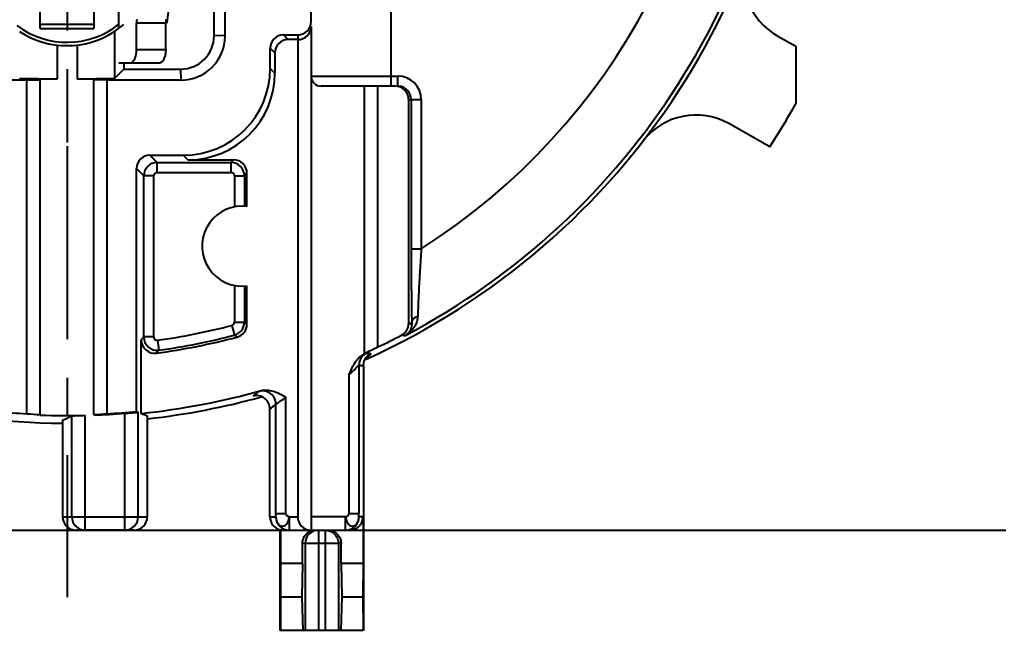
# Model space of a CAD drawing. Header units: millimetres. Extents: x 0 to 420, y 0 to 297.
# Drawn here: x 329.15 to 373.07, y 161.19 to 188.61 of the extents above; entities that cross this region are included whole.
import ezdxf

# ---------------------------------------------------------------- set-up
doc = ezdxf.new("R2010")
doc.units = ezdxf.units.MM
doc.header["$LTSCALE"] = 23.1
doc.linetypes.add('CENTER', pattern=[0.6, 0.375, -0.075, 0.075, -0.075])
doc.layers.get('0').update_dxf_attribs({"linetype": 'CONTINUOUS'})
for name, color, linetype in [('AUSFORMSCHRAEGEN', 7, 'CONTINUOUS'), ('BEZUGSACHSEN', 7, 'CONTINUOUS'), ('DEFAULT_1', 7, 'CENTER'), ('FASEN', 7, 'CONTINUOUS'), ('RUNDUNGEN', 7, 'CONTINUOUS'), ('ZEICHNUNGSBEMASSUNGEN', 7, 'CONTINUOUS')]:
    doc.layers.add(name, color=color, linetype=linetype)
doc.styles.get("Standard").update_dxf_attribs({"font": 'txt', "width": 0.7})
doc.dimstyles.new('DIMSTYLE_10', dxfattribs={"dimtxt": 3.5, "dimasz": 3.5, "dimexe": 0.18, "dimexo": 0.0625, "dimgap": 0.09, "dimtad": 1, "dimdec": 3, "dimlfac": 0.333333, "dimdsep": 46, "dimtxsty": 'STANDARD', "dimblk": '_FILLED', "dimblk1": '_FILLED', "dimblk2": '_FILLED', "dimcen": 0.09, "dimclrt": 5, "dimadec": 0, "dimazin": 0, "dimtp": 0.2, "dimtm": 0.2, "dimtfac": 1, "dimtdec": 3, "dimtofl": 0, "dimtmove": 0, "dimatfit": 3, "dimldrblk": '_FILLED', "dimfxl": 1, "dimtolj": 1, "dimarcsym": 0})

# ---------------------------------------------------------------- blocks, each defined once
blk = doc.blocks.new('_FILLED')
at = {"color": 0, "linetype": 'BYBLOCK'}
blk.add_solid([(0, 0), (-1, 0.125), (-1, -0.125)], dxfattribs=at)
blk = doc.blocks.new('*D16')
at = {"layer": 'ZEICHNUNGSBEMASSUNGEN', "color": 2, "linetype": 'CONTINUOUS'}
for p, q in [((372.278, 203.192), (386.585, 203.192)), ((385.085, 203.192), (385.085, 184.442)), ((385.085, 165.692), (385.085, 184.442)), ((317.086, 165.692), (386.585, 165.692))]:
    blk.add_line(p, q, dxfattribs=at)
at = {"layer": 'ZEICHNUNGSBEMASSUNGEN', "color": 2, "linetype": 'CONTINUOUS', "xscale": 3.5, "yscale": 3.5, "zscale": 3.5}
for p, rotation in [((385.085, 203.192), 90.0000000087), ((385.085, 165.692), 270.0000000087)]:
    blk.add_blockref('_FILLED', p, dxfattribs=dict(at, rotation=rotation))
at = {"layer": 'ZEICHNUNGSBEMASSUNGEN', "color": 5, "linetype": 'CONTINUOUS', "insert": (380.68, 184.442), "char_height": 3.5, "width": 28, "attachment_point": 2, "rotation": 90, "line_spacing_factor": 0.9}
blk.add_mtext('\\Q15.0;12,5{\\Ftxt.shx;\\W1.000000;\\H3.500000; }[.4921]', dxfattribs=at)
blk = doc.blocks.new('*D17')
at = {"layer": 'ZEICHNUNGSBEMASSUNGEN', "color": 2, "linetype": 'CONTINUOUS'}
for p, q in [((293.778, 173.992), (293.778, 264.255)), ((331.278, 244.192), (331.278, 264.255)), ((293.778, 262.755), (312.528, 262.755)), ((331.278, 262.755), (312.528, 262.755))]:
    blk.add_line(p, q, dxfattribs=at)
at = {"layer": 'ZEICHNUNGSBEMASSUNGEN', "color": 2, "linetype": 'CONTINUOUS', "xscale": 3.5, "yscale": 3.5, "zscale": 3.5, "rotation": 180}
blk.add_blockref('_FILLED', (293.778, 262.755), dxfattribs=at)
at = {"layer": 'ZEICHNUNGSBEMASSUNGEN', "color": 2, "linetype": 'CONTINUOUS', "xscale": 3.5, "yscale": 3.5, "zscale": 3.5}
blk.add_blockref('_FILLED', (331.278, 262.755), dxfattribs=at)
at = {"layer": 'ZEICHNUNGSBEMASSUNGEN', "color": 5, "linetype": 'CONTINUOUS', "insert": (312.528, 267.161), "char_height": 3.5, "width": 26, "attachment_point": 2, "line_spacing_factor": 0.9}
blk.add_mtext('\\Q15.0;12,5{\\Ftxt.shx;\\W1.000000;\\H3.500000; }[.492]', dxfattribs=at)
blk = doc.blocks.new('*D20')
at = {"layer": 'ZEICHNUNGSBEMASSUNGEN', "color": 2, "linetype": 'CONTINUOUS'}
for p, q in [((293.778, 173.992), (293.778, 275.048)), ((369.678, 233.392), (369.678, 275.048)), ((293.778, 273.548), (331.728, 273.548)), ((369.678, 273.548), (331.728, 273.548))]:
    blk.add_line(p, q, dxfattribs=at)
at = {"layer": 'ZEICHNUNGSBEMASSUNGEN', "color": 2, "linetype": 'CONTINUOUS', "xscale": 3.5, "yscale": 3.5, "zscale": 3.5, "rotation": 180}
blk.add_blockref('_FILLED', (293.778, 273.548), dxfattribs=at)
at = {"layer": 'ZEICHNUNGSBEMASSUNGEN', "color": 2, "linetype": 'CONTINUOUS', "xscale": 3.5, "yscale": 3.5, "zscale": 3.5}
blk.add_blockref('_FILLED', (369.678, 273.548), dxfattribs=at)
at = {"layer": 'ZEICHNUNGSBEMASSUNGEN', "color": 5, "linetype": 'CONTINUOUS', "insert": (331.728, 277.954), "char_height": 3.5, "width": 26.5, "attachment_point": 2, "line_spacing_factor": 0.9}
blk.add_mtext('\\Q15.0;25,3{\\Ftxt.shx;\\W1.000000;\\H3.500000; }[.996]', dxfattribs=at)

msp = doc.modelspace()

# ---------------------------------------------------------------- linework, layer by layer
at = {"color": 7, "linetype": 'CONTINUOUS'}
for p, q in [((330.077938, 188.210508), (330.077938, 191.842314)), ((332.477938, 191.842314), (332.477938, 188.210508)), ((333.605685, 188.223696), (333.605685, 190.591801)), ((330.077938, 188.210454), (332.477938, 188.210454)), ((333.407428, 188.074497), (333.827938, 188.390953)), ((333.407428, 188.074497), (333.407428, 185.971291)), ((330.827938, 187.467849), (330.827938, 185.931022)), ((331.727938, 187.467849), (331.727938, 185.931022)), ((363.977938, 187.415606), (363.977938, 184.83533)), ((333.407428, 185.971291), (333.827938, 186.391801)), ((330.827938, 185.931022), (329.148447, 185.971291)), ((330.827938, 185.931022), (330.077938, 185.931022)), ((333.407428, 185.971291), (331.727938, 185.931022)), ((332.477938, 185.931022), (331.727938, 185.931022)), ((334.604879, 170.933616), (334.604879, 174.233687)), ((341.839661, 164.191801), (340.855222, 164.191801)), ((340.855222, 164.191801), (340.863676, 162.691801)), ((341.839661, 164.191801), (341.812377, 162.691801)), ((344.560653, 164.191801), (343.576215, 164.191801)), ((343.576215, 164.191801), (343.603498, 162.691801)), ((344.560653, 164.191801), (344.552199, 162.691801)), ((340.863676, 162.691801), (340.850024, 161.191801)), ((341.812377, 162.691801), (340.863676, 162.691801)), ((341.812377, 162.691801), (341.853434, 161.191801)), ((343.603498, 162.691801), (343.562441, 161.191801)), ((344.552199, 162.691801), (343.603498, 162.691801)), ((344.552199, 162.691801), (344.565852, 161.191801)), ((344.565852, 161.191801), (340.832938, 161.191801))]:
    msp.add_line(p, q, dxfattribs=at)
at = {"color": 9, "linetype": 'CONTINUOUS'}
for p, q in [((335.707807, 188.456118), (334.39597, 188.456118)), ((330.077938, 188.407208), (332.477938, 188.407208))]:
    msp.add_line(p, q, dxfattribs=at)
at = {"color": 3, "linetype": 'CONTINUOUS'}
for centre, radius, start, end in [((329.500188, 189.671624), 6.376914, 350.3480741, 354.522268), ((337.811788, 188.456992), 2.103981, 175.7410103, 180.023807), ((329.28636, 189.706296), 6.593531, 348.9805515, 350.0831569), ((329.341649, 189.696492), 6.537379, 350.0843493, 350.3661812)]:
    msp.add_arc(centre, radius, start, end, dxfattribs=at)
at = {"color": 7, "linetype": 'CONTINUOUS'}
for centre, radius, start, end in [((336.002684, 188.456891), 1.606714, 174.4155773, 180.0275729), ((331.277938, 191.341801), 3.9, 236.9053898, 303.0946102), ((331.277938, 203.191801), 37.5, 327.252078, 330.6918908), ((331.277938, 203.191801), 32.429293, 275.8883705, 285.5895492)]:
    msp.add_arc(centre, radius, start, end, dxfattribs=at)
msp.add_ellipse((351.785967, 203.191801), major_axis=(41.019182, 0), ratio=0.866047388, start_param=-2.00298028, end_param=-1.995598003, dxfattribs=at)
at = {"layer": 'AUSFORMSCHRAEGEN', "color": 7, "linetype": 'CONTINUOUS'}
for p, q in [((338.371442, 187.878074), (338.371442, 189.806223)), ((333.827938, 186.671226), (333.827938, 186.391801)), ((329.477938, 170.917386), (329.477938, 185.898296)), ((330.077938, 170.884272), (330.077938, 185.903532)), ((332.477938, 170.884272), (332.477938, 185.903532)), ((333.077938, 170.917386), (333.077938, 185.898296)), ((344.627938, 173.632096), (344.627938, 185.625142)), ((345.227938, 173.916273), (345.227938, 185.625142))]:
    msp.add_line(p, q, dxfattribs=at)
for start, end in [(264.4656165, 266.8078221), (273.1921779, 275.5343835)]:
    msp.add_arc((331.277938, 203.191801), 32.32457, start, end, dxfattribs=at)
for centre, major_axis, start_param, end_param in [((330.993847, 203.191801), (32.553512, 0), -1.138649894, -1.118255435), ((331.560188, 203.191801), (32.342742, 0), -1.635221662, -1.616641859), ((330.995687, 203.191801), (32.342742, 0), -1.524950795, -1.506370992)]:
    msp.add_ellipse(centre, major_axis=major_axis, ratio=0.99996192, start_param=start_param, end_param=end_param, dxfattribs=at)
at = {"layer": 'BEZUGSACHSEN', "color": 7, "linetype": 'CENTER'}
msp.add_line((331.277938, 186.091801), (331.277938, 183.091801), dxfattribs=at)
at = {"layer": 'BEZUGSACHSEN', "color": 7, "linetype": 'CONTINUOUS'}
for p, q in [((339.350996, 180.229147), (339.350996, 181.71495)), ((339.071916, 176.643378), (339.350996, 176.654454)), ((339.350996, 174.940349), (339.350996, 176.654454))]:
    msp.add_line(p, q, dxfattribs=at)
for centre, radius, start, end in [((331.277938, 191.341801), 3.75, 233.1105138, 308.4226032), ((339.137938, 178.441801), 1.8, 83.2022098, 267.897563)]:
    msp.add_arc(centre, radius, start, end, dxfattribs=at)
at = {"layer": 'DEFAULT_1', "color": 7, "linetype": 'CENTER'}
msp.add_line((331.277938, 196.785305), (331.277938, 162.691801), dxfattribs=at)
at = {"layer": 'FASEN', "color": 7, "linetype": 'CONTINUOUS'}
for p, q in [((329.477938, 185.898296), (326.164211, 185.898296)), ((329.477938, 185.898296), (330.077938, 185.903532)), ((333.077938, 185.898296), (332.477938, 185.903532)), ((336.391664, 185.898296), (333.077938, 185.898296)), ((345.227938, 185.625142), (344.627938, 185.625142))]:
    msp.add_line(p, q, dxfattribs=at)
at = {"layer": 'RUNDUNGEN', "color": 9, "linetype": 'CONTINUOUS'}
for p, q in [((345.827938, 185.625142), (345.827938, 195.249518)), ((338.371442, 187.878074), (337.877938, 187.891632)), ((340.995327, 187.92432), (341.204788, 187.714859)), ((341.627938, 187.92432), (341.627938, 187.714859)), ((334.39597, 187.271226), (335.707807, 187.271226)), ((340.395419, 187.324411), (340.604879, 187.11495)), ((336.391664, 185.898296), (336.378106, 186.391801)), ((340.604879, 186.214265), (340.395419, 186.423726)), ((342.227938, 186.075142), (346.119991, 186.075142)), ((346.119991, 185.625142), (346.119991, 186.075142)), ((346.604879, 185.025142), (347.170151, 185.025142)), ((346.72022, 185.025142), (346.72022, 178.318442)), ((347.170151, 185.025142), (347.170151, 178.318442)), ((334.995327, 182.52432), (335.320129, 182.199518)), ((336.705473, 182.314859), (336.496013, 182.52432)), ((338.751087, 182.314859), (338.635747, 182.199518)), ((334.395419, 181.924411), (334.72022, 181.59961)), ((335.320129, 182.199518), (338.635747, 182.199518)), ((335.320129, 181.749587), (335.320129, 182.199518)), ((338.635747, 181.749587), (338.635747, 182.199518)), ((335.170151, 181.59961), (334.72022, 181.59961)), ((334.72022, 174.366027), (334.72022, 181.59961)), ((335.170151, 174.366027), (335.170151, 181.59961)), ((335.320129, 181.749587), (338.635747, 181.749587)), ((338.785724, 181.59961), (339.235655, 181.59961)), ((338.785724, 181.59961), (338.785724, 180.207005)), ((339.350996, 181.71495), (339.235655, 181.59961)), ((339.235655, 181.59961), (339.235655, 180.239146)), ((346.72022, 178.318442), (347.170151, 178.318442)), ((338.785724, 176.676596), (338.785724, 175.029287)), ((339.235655, 176.644455), (339.235655, 175.029287)), ((338.673658, 174.88418), (338.78739, 174.44886)), ((338.785724, 175.029287), (339.235655, 175.029287)), ((339.350996, 174.940349), (339.235655, 175.029287)), ((338.9045, 174.360388), (338.78739, 174.44886)), ((335.170151, 174.366027), (334.72022, 174.366027)), ((335.340956, 174.217503), (335.403438, 173.771931)), ((344.726785, 173.645418), (344.794738, 173.638535)), ((344.8972, 173.628382), (344.931492, 173.625044)), ((344.375434, 173.099349), (344.375434, 166.439219)), ((344.736349, 173.426213), (344.671364, 173.360506)), ((344.78589, 173.476473), (344.736349, 173.426213)), ((343.925503, 172.652979), (343.925503, 166.439219)), ((340.650592, 166.439205), (340.650592, 171.344925)), ((341.100524, 166.439209), (341.10053, 171.662341)), ((333.871257, 165.691801), (333.871257, 170.938595)), ((334.471165, 166.291801), (334.471165, 170.987284)), ((331.490607, 166.291801), (331.490607, 170.830059)), ((332.090516, 165.691801), (332.090516, 170.844709)), ((331.081452, 166.291801), (334.880317, 166.291801)), ((340.382869, 166.291801), (340.64802, 166.291801)), ((340.650592, 166.439205), (341.100524, 166.439206)), ((341.247928, 166.291801), (341.627938, 166.291801)), ((341.247928, 166.291801), (341.247928, 165.691801)), ((343.778098, 166.291801), (342.227938, 166.291801)), ((343.778098, 165.691801), (343.778098, 166.291801)), ((343.925503, 166.439247), (344.375434, 166.439219)), ((344.560653, 166.291801), (344.378007, 166.291801)), ((342.557938, 165.691801), (342.557938, 161.191801)), ((342.857938, 165.691801), (342.857938, 161.191801)), ((343.576215, 165.091801), (341.839661, 165.091801)), ((341.960221, 165.091801), (341.960221, 161.191801)), ((343.455654, 165.091801), (343.455654, 161.191801))]:
    msp.add_line(p, q, dxfattribs=at)
at = {"layer": 'RUNDUNGEN', "color": 7, "linetype": 'CONTINUOUS'}
for p, q in [((342.227938, 188.524411), (342.227938, 194.85457)), ((337.877938, 187.891632), (337.877938, 190.591801)), ((334.39597, 187.271226), (334.39597, 188.456118)), ((342.227938, 188.304477), (342.227938, 165.691801)), ((340.995327, 187.92432), (341.627938, 187.92432)), ((341.627938, 187.714859), (341.204788, 187.714859)), ((341.627938, 187.714859), (341.627938, 166.291801)), ((363.171268, 187.868437), (363.977938, 187.415606)), ((340.395419, 186.423726), (340.395419, 187.324411)), ((340.604879, 187.11495), (340.604879, 186.214265)), ((333.605816, 186.671226), (335.44978, 186.671226)), ((333.827938, 186.391801), (336.378106, 186.391801)), ((344.627938, 185.625142), (342.677938, 185.625142)), ((346.004788, 185.625142), (345.227938, 185.625142)), ((346.604879, 185.025142), (346.604879, 174.974382)), ((362.817636, 182.906402), (360.968492, 183.944437)), ((334.995327, 182.52432), (336.496013, 182.52432)), ((336.705473, 182.314859), (338.751087, 182.314859)), ((334.395419, 171.017911), (334.395419, 181.924411)), ((344.582938, 173.080357), (344.582938, 161.191801)), ((340.382869, 166.291801), (340.382869, 171.133883)), ((331.081452, 170.625391), (331.081452, 166.291801)), ((334.880317, 170.82465), (334.880317, 166.291801)), ((344.560653, 166.291801), (344.560653, 164.191801)), ((334.280226, 165.691801), (331.681544, 165.691801)), ((340.855222, 165.710853), (340.832938, 165.710853)), ((340.832938, 165.710853), (340.832938, 161.191801)), ((340.855222, 165.710853), (340.855222, 164.191801)), ((341.008704, 165.691801), (343.9501, 165.691801)), ((341.839661, 164.191801), (341.839661, 165.091801)), ((343.576215, 164.191801), (343.576215, 165.091801))]:
    msp.add_line(p, q, dxfattribs=at)
at = {"layer": 'RUNDUNGEN', "color": 3, "linetype": 'CONTINUOUS'}
msp.add_line((335.707807, 187.271226), (335.707807, 188.456118), dxfattribs=at)
at = {"layer": 'RUNDUNGEN', "color": 9, "linetype": 'CONTINUOUS'}
for centre, radius, start, end in [((331.277938, 203.191801), 32.516769, 297.8331711, 56.463563), ((331.277938, 203.191801), 29.516883, 302.5755319, 60.6225411), ((346.12008, 185.02505), 1.05008, 0.0050167, 90.0048396), ((335.320284, 181.599454), 0.600064, 90.0148216, 179.9851784), ((338.635591, 181.599454), 0.600064, 0.0148216, 89.9851784), ((335.320132, 181.599611), 0.149978, 90.0011808, 180.0004201), ((338.635748, 181.599607), 0.149978, 0.0011742, 90.0004224), ((331.277938, 203.191801), 29.257786, 277.9824424, 284.6419515), ((338.635744, 175.029288), 0.149978, 284.6429986, 359.9996174), ((338.635564, 175.029419), 0.600082, 284.6556578, 359.9873767), ((348.190106, 212.683702), 37.742626, 267.5928145, 267.8094277), ((331.277938, 203.191801), 29.707718, 277.9824424, 284.6419515), ((347.585671, 212.780814), 38.360464, 268.0531581, 268.3184004), ((276.274875, 225.187686), 77.451271, 318.86126085, 318.99112534), ((335.320309, 174.366221), 0.600071, 180.018524, 277.9628497), ((335.320127, 174.366025), 0.149975, 179.9994821, 277.9829606), ((276.114858, 226.386162), 79.267856, 318.28493616, 318.41331442), ((344.974838, 173.101437), 0.597868, 114.5128494, 180.0111582), ((310.393501, 207.327187), 48.256681, 315.4547724, 315.7017598), ((348.738491, 212.91454), 39.473507, 264.2660781, 264.41553), ((348.141591, 213.104844), 40.182379, 264.6219697, 264.9190842), ((310.179089, 208.835682), 47.384996, 308.4259932, 308.8320254), ((340.050528, 171.344785), 0.600063, 0.0134207, 105.3831779), ((310.738659, 209.015122), 48.101637, 308.0451874, 308.451251), ((341.247827, 166.291677), 0.599798, 179.9881627, 269.9562937), ((342.557469, 165.096204), 0.595417, 101.2976775, 135.3651526), ((342.561399, 165.091985), 0.601178, 135.342157, 180.0175802)]:
    msp.add_arc(centre, radius, start, end, dxfattribs=at)
at = {"layer": 'RUNDUNGEN', "color": 7, "linetype": 'CONTINUOUS'}
for centre, radius, start, end in [((331.277938, 203.191801), 32.7, 294.1785711, 0.0000006), ((364.639786, 190.484437), 3, 159.1484101, 240.6918908), ((336.378103, 187.891635), 1.499836, 270.0001156, 359.9998844), ((336.39166, 187.878078), 1.979783, 270.0001156, 359.9998844), ((342.677938, 186.075142), 0.45, 180, 270), ((346.120138, 185.025027), 0.600094, 0.010969, 85.6250457), ((359.499974, 181.328437), 3, 60.6918908, 142.2353714), ((338.751111, 174.940331), 0.599885, 284.81491, 0.00176), ((346.004911, 174.974394), 0.599968, 297.5574656, 359.9988804), ((331.277938, 203.191801), 32.429293, 295.4781364, 297.5604916), ((335.204743, 174.233636), 0.599861, 179.9950464, 277.7275414), ((331.277938, 203.191801), 29.823058, 277.7224631, 284.81667), ((345.128081, 173.124818), 0.536344, 135.3134614, 136.9392572), ((345.130791, 173.121935), 0.540298, 127.1563275, 135.2981153), ((345.005631, 172.615098), 0.816925, 114.1607524, 116.879978), ((331.277938, 203.191801), 32.7, 255.7358214, 269.6517983), ((331.277938, 203.191801), 32.7, 276.3516791, 285.4841154), ((339.782993, 171.133905), 0.599876, 359.9978874, 104.8627556), ((331.277938, 203.191801), 32.357296, 267.8746461, 271.4390018), ((331.277938, 203.191801), 32.357296, 272.1253539, 274.596978), ((332.090565, 166.291752), 0.599955, 179.995357, 269.9953075), ((333.871208, 166.291752), 0.599955, 270.0046925, 0.004643), ((343.778164, 166.29154), 0.599732, 269.9937162, 359.9557911), ((343.971674, 166.292244), 0.588979, 331.6896769, 359.9568309), ((341.008926, 166.321264), 0.629466, 255.8665169, 269.979728), ((343.949789, 166.307596), 0.615796, 270.0288691, 279.447108)]:
    msp.add_arc(centre, radius, start, end, dxfattribs=at)
for centre, major_axis, ratio, start_param, end_param in [((341.627938, 188.524411), (0, 0.600091), 0.999847695, 3.141592654, 4.71238898), ((341.627938, 188.31495), (0.424264, -0.431734), 0.982697263, -0.785398163, 0.785398163), ((340.99551, 187.324228), (-0.424393, 0.424393), 0.99969546, -0.78524587, 0.78524587), ((341.204971, 187.114767), (0.424393, -0.424393), 0.99969546, 2.356346783, 3.926838524), ((336.494825, 186.424914), (2.758557, -2.758557), 0.99969546, -0.78524587, 0.78524587), ((336.704285, 186.215453), (2.758557, -2.758557), 0.99969546, -0.78524587, 0.78524587), ((346.004788, 185.025142), (-0.600091, 0), 0.999847695, 3.141592654, 4.71238898), ((334.99551, 181.924228), (0.424393, -0.424393), 0.99969546, 2.356346783, 3.926838524), ((338.750904, 181.714767), (0.424393, 0.424393), 0.99969546, -0.78524587, 0.78524587), ((351.785967, 203.191801), (41.019182, 0), 0.866047388, -2.008611093, -2.006573134), ((309.63484, 203.191801), (43.289492, 0), 0.866047388, -1.052474538, -1.041559579), ((331.681544, 166.291801), (0.600092, 0), 0.99984686, 3.141592654, 4.71238898), ((334.280226, 166.291801), (0.600091, 0), 0.99984853, -1.570796327, 0), ((340.98296, 166.291801), (0.600091, 0), 0.999847695, -3.141592654, -1.823476582), ((342.227938, 166.291801), (0.6, -0.000617), 1, -3.140563721, -1.569767394)]:
    msp.add_ellipse(centre, major_axis=major_axis, ratio=ratio, start_param=start_param, end_param=end_param, dxfattribs=at)
for points, knots in [([(334.130062, 186.671226), (334.146446, 186.671226), (334.182534, 186.680977), (334.230797, 186.7179), (334.275878, 186.774578), (334.316337, 186.849503), (334.350394, 186.940141), (334.376211, 187.043268), (334.392334, 187.155028), (334.39597, 187.232127), (334.39597, 187.271226)], [0, 0, 0, 0, 0.070163008, 0.153969716, 0.256459498, 0.378194427, 0.517195339, 0.670063645, 0.83256503, 1, 1, 1, 1]), ([(346.72022, 178.318442), (346.720218, 178.036824), (346.721037, 177.493013), (346.724667, 176.719832), (346.730329, 176.036326), (346.737582, 175.463531), (346.743883, 175.120122), (346.747455, 174.968658)], [0, 0, 0, 0, 0.252198756, 0.487002122, 0.692416952, 0.864320868, 1, 1, 1, 1]), ([(343.925503, 172.652979), (343.963241, 172.741041), (344.039625, 172.920835), (344.174225, 173.186632), (344.358405, 173.435888), (344.531346, 173.561239), (344.627938, 173.60481)], [0, 0, 0, 0, 0.237546397, 0.484364833, 0.737272496, 1, 1, 1, 1]), ([(344.582938, 173.080156), (344.582938, 173.094913), (344.583822, 173.123207), (344.587676, 173.164266), (344.593643, 173.202835), (344.601601, 173.239625), (344.611428, 173.274801), (344.623047, 173.308525), (344.63655, 173.341221), (344.652292, 173.373548), (344.670917, 173.406235), (344.693442, 173.440016), (344.71573, 173.468372), (344.73085, 173.485281), (344.736212, 173.491019)], [0, 0, 0, 0, 0.098593208, 0.18897937, 0.275365266, 0.359195036, 0.440312227, 0.519238762, 0.597369632, 0.676512371, 0.759308649, 0.848539118, 0.947539501, 1, 1, 1, 1]), ([(344.804455, 173.552548), (344.811097, 173.557584), (344.823833, 173.56679), (344.842716, 173.579251), (344.860673, 173.590141), (344.878356, 173.600016), (344.896038, 173.609103), (344.913724, 173.617454), (344.925588, 173.622595), (344.931492, 173.625044)], [0, 0, 0, 0, 0.170498971, 0.321337827, 0.462676031, 0.599993167, 0.735553532, 0.869255962, 1, 1, 1, 1]), ([(339.993121, 171.955527), (340.074127, 171.978118), (340.254216, 171.996734), (340.532687, 171.943676), (340.816497, 171.821229), (341.003059, 171.716122), (341.10053, 171.662341)], [0, 0, 0, 0, 0.214644446, 0.453432745, 0.715863516, 1, 1, 1, 1]), ([(333.871257, 170.938595), (333.932151, 170.943491), (334.048905, 170.953468), (334.208892, 170.965405), (334.338266, 170.980542), (334.419931, 170.979256), (334.461405, 170.99122), (334.471165, 170.987284)], [0, 0, 0, 0, 0.304488055, 0.583466519, 0.801864086, 0.947545937, 1, 1, 1, 1]), ([(331.490607, 170.830059), (331.50497, 170.837334), (331.56848, 170.825645), (331.689322, 170.840049), (331.874921, 170.837887), (332.014786, 170.842807), (332.090516, 170.844709)], [0, 0, 0, 0, 0.08048487, 0.298206233, 0.621297119, 1, 1, 1, 1]), ([(341.839661, 165.091801), (341.839661, 165.153846), (341.858678, 165.279704), (341.94232, 165.449406), (342.074723, 165.585415), (342.214233, 165.657798), (342.30584, 165.679741), (342.336425, 165.684574)], [0, 0, 0, 0, 0.221948094, 0.447292855, 0.666126953, 0.889775976, 1, 1, 1, 1]), ([(342.987644, 165.691801), (343.0491, 165.691801), (343.17398, 165.672151), (343.341155, 165.585413), (343.473556, 165.449405), (343.557197, 165.279703), (343.576215, 165.153846), (343.576215, 165.091801)], [0, 0, 0, 0, 0.198123256, 0.39967675, 0.596891091, 0.799975625, 1, 1, 1, 1]), ([(344.490206, 166.012923), (344.467488, 165.970632), (344.410312, 165.889404), (344.29248, 165.787341), (344.167337, 165.726231), (344.081895, 165.705305), (344.050864, 165.700152)], [0, 0, 0, 0, 0.258102341, 0.530244044, 0.831369741, 1, 1, 1, 1])]:
    msp.add_open_spline(points, degree=3, knots=knots, dxfattribs=at)
at = {"layer": 'RUNDUNGEN', "color": 3, "linetype": 'CONTINUOUS'}
msp.add_open_spline([(335.707807, 187.271226), (335.707807, 187.232099), (335.704164, 187.154951), (335.688047, 187.043135), (335.662355, 186.939999), (335.628698, 186.849421), (335.589109, 186.774631), (335.545546, 186.718166), (335.499691, 186.681302), (335.465229, 186.671226), (335.44978, 186.671226)], degree=3, knots=[0, 0, 0, 0, 0.168987046, 0.332976739, 0.487174129, 0.627177848, 0.749338507, 0.851322611, 0.933275173, 1, 1, 1, 1], dxfattribs=at)
at = {"layer": 'RUNDUNGEN', "color": 9, "linetype": 'CONTINUOUS'}
for points, knots in [([(347.170151, 178.318442), (347.149471, 178.001391), (347.112417, 177.402249), (347.066779, 176.570934), (347.033928, 175.88074), (347.017956, 175.472629), (347.01242, 175.29658)], [0, 0, 0, 0, 0.314985968, 0.595107063, 0.825382127, 1, 1, 1, 1]), ([(346.747468, 174.968658), (346.748063, 175.014611), (346.773195, 175.110553), (346.870978, 175.227101), (346.962474, 175.278079), (347.012414, 175.296589)], [0, 0, 0, 0, 0.30971189, 0.641065207, 1, 1, 1, 1]), ([(347.01242, 175.29658), (347.010293, 175.230064), (346.99135, 175.097853), (346.933885, 174.94099), (346.886207, 174.853389), (346.868663, 174.824577)], [0, 0, 0, 0, 0.400877769, 0.797138368, 1, 1, 1, 1]), ([(346.747468, 174.968658), (346.749186, 174.926715), (346.744124, 174.843904), (346.711609, 174.724461), (346.654789, 174.613318), (346.571681, 174.512905), (346.499755, 174.459362), (346.45998, 174.436873)], [0, 0, 0, 0, 0.198424496, 0.388877642, 0.581361402, 0.78401744, 1, 1, 1, 1]), ([(346.868663, 174.824577), (346.850589, 174.794895), (346.789449, 174.704934), (346.659428, 174.565304), (346.531216, 174.475794), (346.460036, 174.436903)], [0, 0, 0, 0, 0.183026771, 0.572101455, 1, 1, 1, 1]), ([(344.628311, 173.604891), (344.652479, 173.615298), (344.68313, 173.623138), (344.713018, 173.643386), (344.719313, 173.644933)], [0, 0, 0, 0, 0.79896996, 1, 1, 1, 1]), ([(343.925503, 172.653237), (343.967033, 172.693358), (344.046219, 172.770012), (344.155014, 172.87975), (344.245974, 172.967626), (344.31086, 173.042433), (344.353848, 173.070286), (344.369424, 173.100851), (344.375434, 173.099349)], [0, 0, 0, 0, 0.273389629, 0.52253036, 0.728576274, 0.880406062, 0.970671133, 1, 1, 1, 1]), ([(339.891345, 171.923357), (339.898989, 171.929624), (339.93635, 171.934774), (339.968476, 171.94819), (339.993102, 171.955525)], [0, 0, 0, 0, 0.277813461, 1, 1, 1, 1]), ([(340.650592, 171.344925), (340.653951, 171.351154), (340.678539, 171.363059), (340.71944, 171.396382), (340.790881, 171.442772), (340.880731, 171.506076), (340.986999, 171.580351), (341.061719, 171.634129), (341.10053, 171.662349)], [0, 0, 0, 0, 0.038551518, 0.138207703, 0.294256561, 0.498353223, 0.738582143, 1, 1, 1, 1]), ([(340.64802, 166.291801), (340.648185, 166.292255), (340.648292, 166.293731), (340.648556, 166.296592), (340.648754, 166.300868), (340.649092, 166.309045), (340.649445, 166.32203), (340.649823, 166.340466), (340.650142, 166.362169), (340.650485, 166.395444), (340.650592, 166.421402), (340.650592, 166.439205)], [0, 0, 0, 0, 0.009830781, 0.029632218, 0.058807516, 0.096724265, 0.196223221, 0.322997917, 0.471906972, 0.637806667, 1, 1, 1, 1]), ([(340.64802, 166.291801), (340.648272, 166.231035), (340.665737, 166.114087), (340.745375, 165.966676), (340.869016, 165.872998), (341.020606, 165.872653), (341.142768, 165.966995), (341.230173, 166.112969), (341.232482, 166.232724), (341.247928, 166.291801)], [0, 0, 0, 0, 0.162914492, 0.310455536, 0.440070298, 0.5586595, 0.687208693, 0.836291088, 1, 1, 1, 1]), ([(343.778098, 166.291801), (343.792227, 166.232395), (343.796107, 166.112832), (343.884691, 165.968341), (344.005379, 165.872443), (344.156806, 165.873058), (344.280844, 165.966029), (344.360142, 166.113923), (344.37773, 166.231026), (344.378007, 166.291801)], [0, 0, 0, 0, 0.16377713, 0.312763103, 0.440997162, 0.559529009, 0.688710647, 0.836992751, 1, 1, 1, 1]), ([(344.378007, 166.291801), (344.377717, 166.291967), (344.377858, 166.293471), (344.377381, 166.295735), (344.377306, 166.299912), (344.377026, 166.305262), (344.376831, 166.311973), (344.376525, 166.323126), (344.376205, 166.339476), (344.375883, 166.361456), (344.375635, 166.385977), (344.375473, 166.41218), (344.375434, 166.430114), (344.375434, 166.439219)], [0, 0, 0, 0, 0.006791956, 0.024300046, 0.051891906, 0.088856926, 0.134474386, 0.188020701, 0.31600038, 0.466993773, 0.635195535, 0.814799598, 1, 1, 1, 1]), ([(342.857938, 165.691801), (342.936038, 165.691801), (343.094058, 165.660244), (343.293303, 165.525467), (343.425179, 165.325679), (343.455654, 165.168782), (343.455654, 165.091801)], [0, 0, 0, 0, 0.250681651, 0.501637625, 0.752909367, 1, 1, 1, 1])]:
    msp.add_open_spline(points, degree=3, knots=knots, dxfattribs=at)
for points in [[(344.719313, 173.644933), (344.721754, 173.645533), (344.724239, 173.645754), (344.726785, 173.645418)], [(341.247928, 166.2918), (341.174758, 166.292535), (341.100522, 166.366034), (341.100524, 166.439209)], [(343.778099, 166.291793), (343.851187, 166.295309), (343.925496, 166.366039), (343.925507, 166.439219)]]:
    msp.add_open_spline(points, degree=3, dxfattribs=at)

# ---------------------------------------------------------------- dimensions: what is measured, and where the dimension line sits
at = {"layer": 'ZEICHNUNGSBEMASSUNGEN', "color": 2, "linetype": 'CONTINUOUS'}
dim = msp.add_linear_dim(base=(369.677938, 273.548248), p1=(293.777938, 173.991801), p2=(369.677938, 233.391801), dimstyle='DIMSTYLE_10', dxfattribs=at)
dim.commit()
dim.dimension.update_dxf_attribs({"geometry": '*D20', "text_midpoint": (328.915438, 276.204115), "dimtype": 160})
for base, p1, p2, angle, picture, middle in [((293.777938, 262.754819), (331.277938, 244.191801), (293.777938, 173.991801), 180, '*D17', (309.840438, 265.410686)), ((385.085485, 203.191801), (317.086444, 165.691801), (372.277938, 203.191801), 90, '*D16', (383.969872, 182.039185))]:
    dim = msp.add_linear_dim(base=base, p1=p1, p2=p2, angle=angle, dimstyle='DIMSTYLE_10', dxfattribs=at)
    dim.commit()
    dim.dimension.update_dxf_attribs({"geometry": picture, "text_midpoint": middle, "dimtype": 160})

doc.saveas('drawing.dxf')
